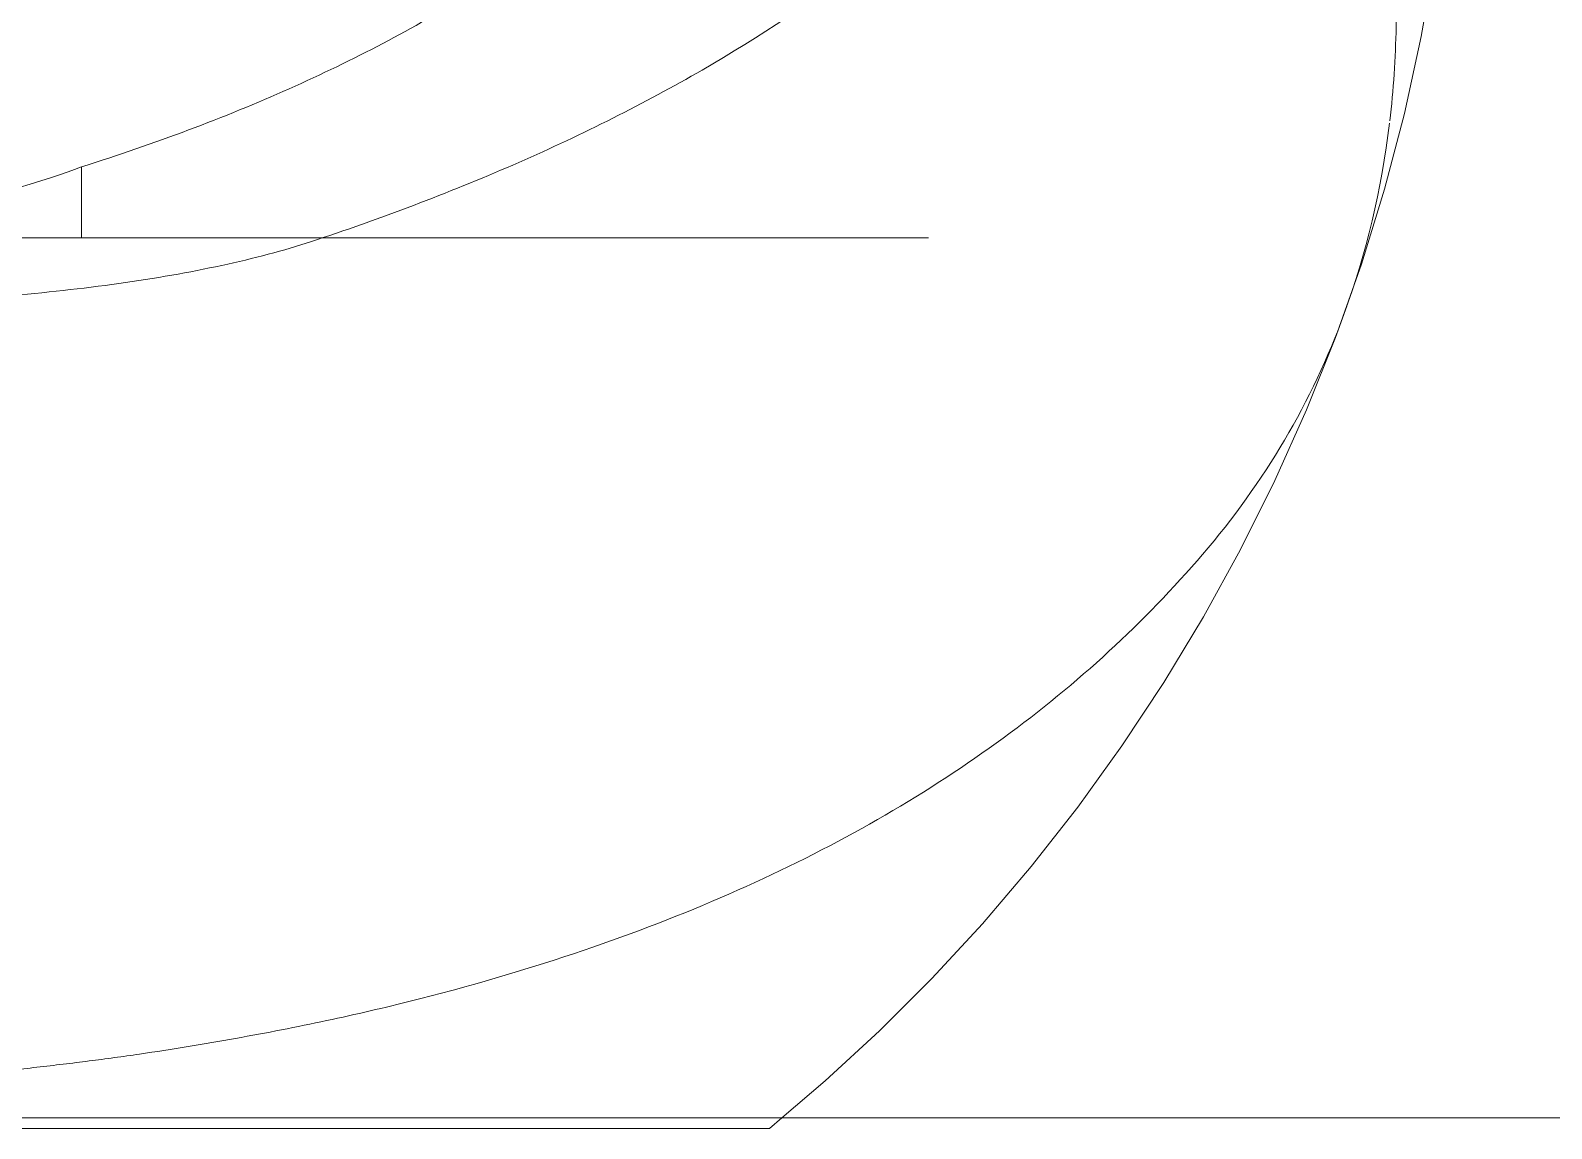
# Model space of a CAD drawing. Header units: millimetres. Extents: x -4000 to 187956, y -58990 to 162485.
# Drawn here: x 2810.6 to 2952.5, y 73998.6 to 74101 of the extents above; entities that cross this region are included whole.
import ezdxf

# ---------------------------------------------------------------- set-up
doc = ezdxf.new("R2010")
doc.units = ezdxf.units.MM
doc.layers.add('A-WALL', color=113, linetype='Continuous', lineweight=13)
doc.layers.add('P-SANR-FIXT', color=6, linetype='Continuous', lineweight=9)

# ---------------------------------------------------------------- blocks, each defined once
blk = doc.blocks.new('C307 - C307-V884-FFS - TANG 1')
at = {"layer": 'P-SANR-FIXT', "color": 252}
for p, q in [((-106.75, 0), (-107.92, -1)), ((-106.75, 0), (-107.92, -1)), ((-121.6, -83.09), (-96.2, -83.09)), ((-119.28, -83.09), (-77.2, -83.09)), ((-96.2, -83.09), (-90.1, -83.09)), ((-76.71, -83.09), (-42.56, -83.09)), ((-42.56, -83.09), (-27.13, -83.09)), ((-42.56, -89.71), (-42.56, -83.09))]:
    blk.add_line(p, q, dxfattribs=at)
at = {"layer": 'P-SANR-FIXT', "color": 253}
blk.add_line((-90.1, -83.09), (-27.16, -83.09), dxfattribs=at)
at = {"layer": 'P-SANR-FIXT', "color": 250, "flags": 128}
for points in [[(-107.92, -1), (-111.96, -4.44), (-117.02, -9.11), (-121.91, -14), (-126.63, -19.11), (-131.17, -24.44), (-135.51, -29.97), (-139.64, -35.7), (-143.56, -41.62), (-147.25, -47.73), (-150.7, -54.01), (-153.91, -60.45), (-156.87, -67.05), (-159.56, -73.78), (-161.98, -80.64), (-164.13, -87.62), (-165.99, -94.7), (-167.56, -101.87), (-168.83, -109.11)], [(-107.92, -1), (-111.96, -4.44), (-117.02, -9.11), (-121.91, -14), (-126.63, -19.11), (-131.17, -24.44), (-135.51, -29.97), (-139.64, -35.7), (-143.56, -41.62), (-147.25, -47.73), (-150.7, -54.01), (-153.91, -60.45), (-156.87, -67.05), (-159.56, -73.78), (-160.63, -76.71)]]:
    blk.add_lwpolyline(points, dxfattribs=at)
at = {"layer": 'P-SANR-FIXT', "color": 252}
for points in [[(-105.94, 0), (-106.68, 0), (-106.91, 0), (-106.64, 0)], [(-105.94, 0), (-106.48, 0), (-106.75, 0), (-106.75, 0)], [(-106.75, 0), (-106.75, 0), (-106.71, 0), (-106.64, 0)]]:
    blk.add_open_spline(points, degree=3, dxfattribs=at)
at = {"layer": 'P-SANR-FIXT', "color": 254}
for points, knots in [([(-106.26, 0), (-105.93, 0), (-104.89, 0), (-102.33, 0), (-99.97, 0), (-98.78, 0)], [-0.8557412, -0.8557412, -0.8557412, -0.8557412, -0.7916667, -0.7222222, -0.6666667, -0.6666667, -0.6666667, -0.6666667]), ([(-106.26, 0), (-105.93, 0), (-104.89, 0), (-102.33, 0), (-99.97, 0), (-98.78, 0)], [-0.8557412, -0.8557412, -0.8557412, -0.8557412, -0.7916667, -0.7222222, -0.6666667, -0.6666667, -0.6666667, -0.6666667]), ([(-98.7, 0), (-98.43, 0), (-96.63, 0), (-92.76, 0), (-87.23, 0), (-82.17, 0), (-78.32, 0), (-74.49, 0), (-70.74, 0), (-66.78, 0), (-62.64, 0), (-58.28, 0), (-53.71, 0), (-48.96, 0), (-44.06, 0), (-38.98, 0), (-31.94, 0), (-24.12, 0), (-18, 0), (-15.57, 0)], [-0.6653511, -0.6653511, -0.6653511, -0.6653511, -0.6527778, -0.5833333, -0.5138889, -0.4791667, -0.4444444, -0.4166667, -0.3888889, -0.3611111, -0.3333333, -0.3055556, -0.2777778, -0.25, -0.2222222, -0.1944444, -0.1666667, -0.1111111, -0.0750747, -0.0750747, -0.0750747, -0.0750747]), ([(-98.7, 0), (-98.43, 0), (-96.63, 0), (-92.76, 0), (-87.23, 0), (-82.17, 0), (-79.42, 0), (-77.99, 0)], [-0.6653511, -0.6653511, -0.6653511, -0.6653511, -0.6527778, -0.5833333, -0.5138889, -0.4791667, -0.4444444, -0.4444444, -0.4444444, -0.4444444]), ([(-62.6, 0), (-61.18, 0), (-58.28, 0), (-53.71, 0), (-48.96, 0), (-44.06, 0), (-38.98, 0), (-31.94, 0), (-24.12, 0), (-18, 0), (-15.57, 0)], [-0.3333333, -0.3333333, -0.3333333, -0.3333333, -0.3055556, -0.2777778, -0.25, -0.2222222, -0.1944444, -0.1666667, -0.1111111, -0.0750747, -0.0750747, -0.0750747, -0.0750747])]:
    blk.add_open_spline(points, degree=3, knots=knots, dxfattribs=at)
at = {"layer": 'P-SANR-FIXT', "color": 252}
for points, knots in [([(-13.76, 0), (-14.4, 0), (-15.87, 0), (-18.13, 0), (-20.53, 0), (-22.88, 0), (-25.95, 0), (-29.66, 0), (-33.22, 0), (-35.99, 0), (-38.7, 0), (-41.98, 0), (-45.72, 0), (-49.3, 0), (-52.77, 0), (-56.11, 0), (-60.37, 0), (-71.42, 0), (-86.21, 0), (-99.72, 0), (-104.58, 0), (-105.94, 0)], [-0.9346148, -0.9346148, -0.9346148, -0.9346148, -0.925, -0.9125, -0.9, -0.8875, -0.875, -0.85, -0.825, -0.8125, -0.8, -0.775, -0.75, -0.725, -0.7, -0.675, -0.65, -0.6, -0.4, -0.2, 0, 0, 0, 0]), ([(-13.76, 0), (-14.4, 0), (-15.87, 0), (-18.13, 0), (-20.53, 0), (-22.88, 0), (-25.95, 0), (-29.66, 0), (-33.22, 0), (-35.99, 0), (-38.7, 0), (-41.98, 0), (-45.72, 0), (-49.3, 0), (-52.77, 0), (-56.11, 0), (-60.37, 0), (-71.42, 0), (-86.21, 0), (-99.72, 0), (-104.58, 0), (-105.94, 0)], [-0.9346148, -0.9346148, -0.9346148, -0.9346148, -0.925, -0.9125, -0.9, -0.8875, -0.875, -0.85, -0.825, -0.8125, -0.8, -0.775, -0.75, -0.725, -0.7, -0.675, -0.65, -0.6, -0.4, -0.2, 0, 0, 0, 0]), ([(-161.6, -132.2), (-162.19, -129.88), (-164.47, -119.75), (-165.64, -106.86), (-164.97, -96.88), (-164.63, -94)], [-0.848685, -0.848685, -0.848685, -0.848685, -0.7857143, -0.5714286, -0.4819819, -0.4819819, -0.4819819, -0.4819819])]:
    blk.add_open_spline(points, degree=3, knots=knots, dxfattribs=at)
at = {"layer": 'P-SANR-FIXT', "color": 254}
blk.add_open_spline([(-77.99, 0), (-76.84, 0), (-74.49, 0), (-70.74, 0), (-66.78, 0), (-64.02, 0), (-62.6, 0)], degree=3, dxfattribs=at)
at = {"layer": 'P-SANR-FIXT', "color": 250}
for points, knots in [([(-147.16, -53.55), (-141.72, -47.21), (-129.3, -35.81), (-110.04, -24.61), (-92.23, -17.39), (-80.04, -13.58), (-70.88, -11.27), (-65.45, -10.06), (-61.25, -9.2), (-56.94, -8.4), (-52.54, -7.63), (-48.75, -7.05), (-45.65, -6.61), (-43.28, -6.3), (-40.86, -6), (-37.6, -5.62), (-33.43, -5.17), (-28.27, -4.69), (-23.18, -4.33), (-19.75, -4.15), (-18.14, -4.07)], [-1, -1, -1, -1, -0.8, -0.6, -0.5, -0.4, -0.35, -0.325, -0.3, -0.275, -0.25, -0.225, -0.2125, -0.2, -0.1875, -0.175, -0.15, -0.125, -0.1, -0.07818, -0.07818, -0.07818, -0.07818]), ([(-164.6, -93.8), (-163.85, -87.56), (-161.4, -77.25), (-155.14, -64.02), (-150.05, -56.92), (-147.16, -53.55)], [-0.4798381, -0.4798381, -0.4798381, -0.4798381, -0.2857143, -0.1428571, 0, 0, 0, 0]), ([(-64.5, -82.9), (-61.94, -82.05), (-56.43, -80.55), (-46.83, -78.83), (-37.17, -77.74), (-30.8, -77.31), (-28.03, -77.18)], [-1, -1, -1, -1, -0.75, -0.5, -0.25, -0.0639123, -0.0639123, -0.0639123, -0.0639123]), ([(-153.77, -165.4), (-152.7, -161.05), (-150.07, -152.66), (-142.66, -137.08), (-127.96, -117.62), (-106.5, -101.36), (-83.64, -89.89), (-71.08, -85.09), (-64.5, -82.9)], [-1, -1, -1, -1, -0.892857, -0.785714, -0.571429, -0.285714, -0.142857, 0, 0, 0, 0]), ([(-42.56, -89.71), (-49.43, -91.87), (-62.35, -96.73), (-84.84, -108.52), (-106.16, -127.44), (-115.97, -146.85), (-119.28, -157.53)], [0, 0, 0, 0, 0.166667, 0.333333, 0.666667, 1, 1, 1, 1])]:
    blk.add_open_spline(points, degree=3, knots=knots, dxfattribs=at)
blk.add_open_spline([(-25.47, -85.37), (-31.94, -86.41), (-37.77, -87.86), (-42.56, -89.71)], degree=3, dxfattribs=at)
blk = doc.blocks.new('CMF2_NHAXUONG_A_rvt-1-FFS - TANG 1')
at = {"layer": 'A-WALL', "color": 50, "lineweight": 15}
blk.add_line((2384.79, 73999.61), (3227.55, 73999.61), dxfattribs=at)
at = {"layer": 'A-WALL', "color": 71, "lineweight": 15}
for p, q in [((2823.63, 73999.61), (2811.65, 73999.61)), ((2836.43, 73999.61), (2825.49, 73999.61)), ((2839.05, 73999.61), (2837.67, 73999.61)), ((2848.97, 73999.61), (2839.13, 73999.61)), ((2857.37, 73999.61), (2849.44, 73999.61)), ((2865.4, 73999.61), (2858.36, 73999.61)), ((2871.77, 73999.61), (2866.36, 73999.61)), ((2876.95, 73999.61), (2872.73, 73999.61)), ((2879.67, 73999.61), (2876.97, 73999.61))]:
    blk.add_line(p, q, dxfattribs=at)
at = {"layer": 'A-WALL', "color": 35, "lineweight": 15}
blk.add_line((3227.55, 73999.61), (2880.41, 73999.61), dxfattribs=at)
at = {"layer": 'P-SANR-FIXT', "color": 250, "lineweight": 9, "rotation": 180.0003356948516}
blk.add_blockref('C307 - C307-V884-FFS - TANG 1', (2772.8, 73998.61), dxfattribs=at)

msp = doc.modelspace()

# ---------------------------------------------------------------- block references
at = {"lineweight": 5}
msp.add_blockref('CMF2_NHAXUONG_A_rvt-1-FFS - TANG 1', (0, 0), dxfattribs=at)

doc.saveas('drawing.dxf')
